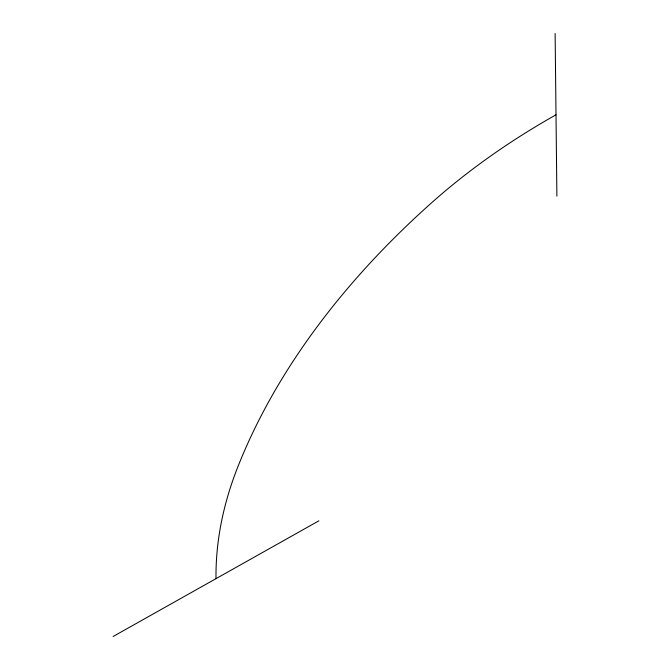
<?xml version="1.0" encoding="UTF-8"?>
<svg xmlns="http://www.w3.org/2000/svg" width="670" height="670" viewBox="0 0 670 670"><rect width="100%" height="100%" fill="white"/><g stroke="black" fill="none" stroke-linecap="round" stroke-linejoin="round"><path stroke-width="1" d="M113.104 636.5L318.887 520.816M555.12 33.5L556.896 196.126M556.008 114.813A569.575 371.423 -16.2 0 0 430.952 203.37A860.473 561.117 -16.2 0 0 237.875 466.764A569.575 371.423 -16.2 0 0 216 578.662"/></g></svg>
